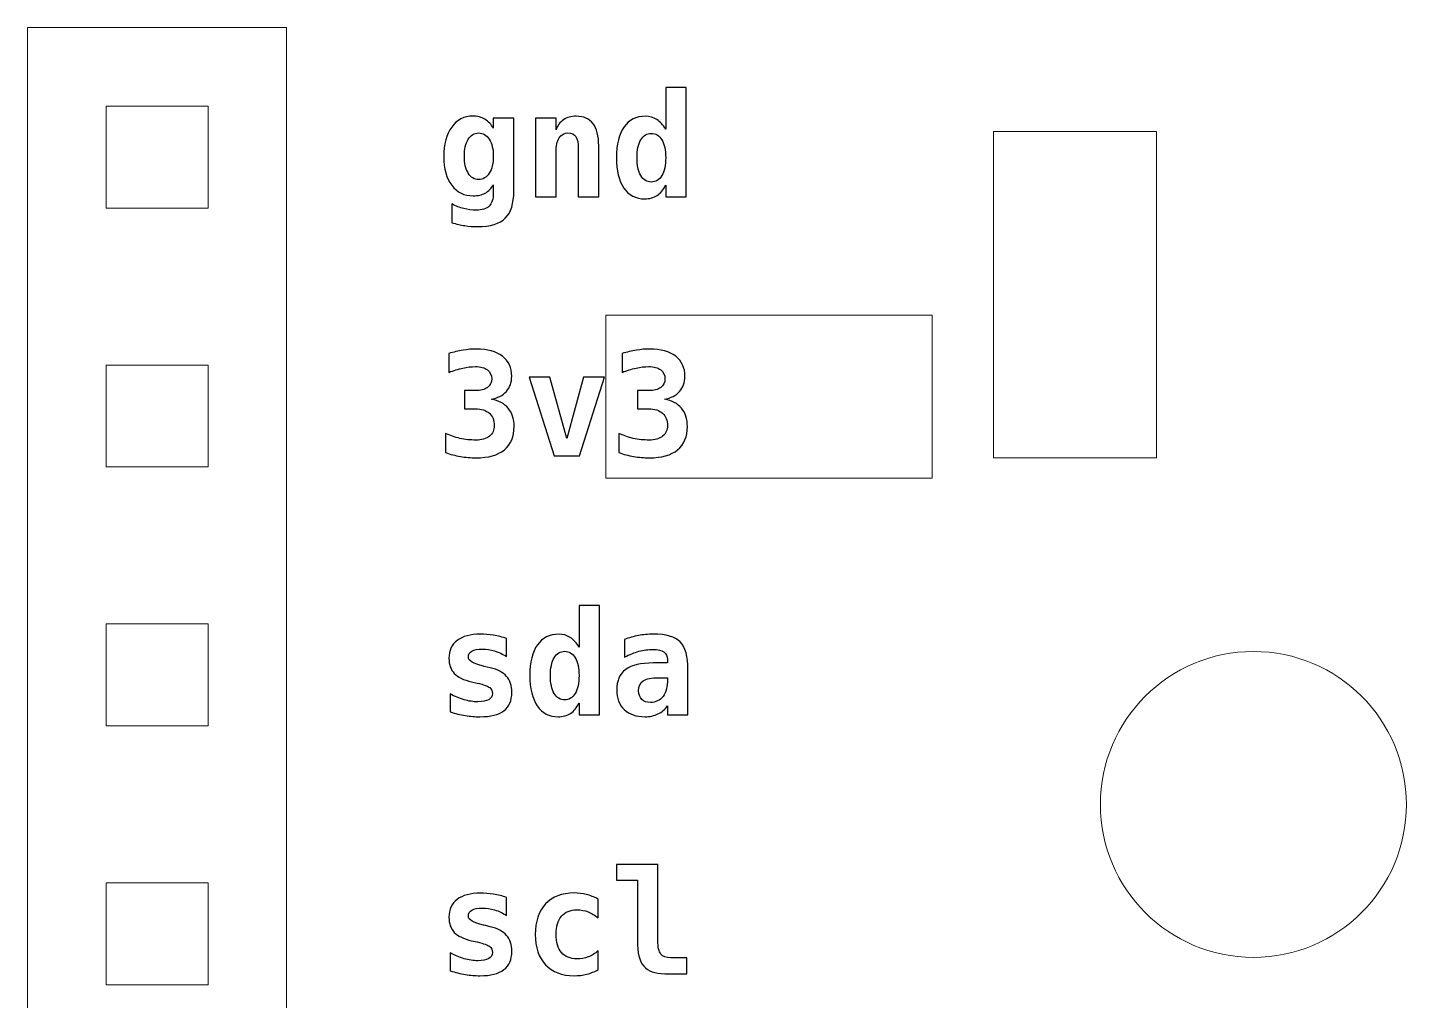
# Model space of a CAD drawing. Header units: centimetres. Extents: x -51.5 to -7.9, y -27.2 to 7.2.
# Drawn here: x -8.564 to -7.887, y -10.096 to -9.619 of the extents above; entities that cross this region are included whole.
import ezdxf

# ---------------------------------------------------------------- set-up
doc = ezdxf.new("R2010")
doc.units = ezdxf.units.CM
doc.header["$MEASUREMENT"] = 0
doc.layers.add('Layer 1', color=7, linetype='Continuous')

msp = doc.modelspace()

# ---------------------------------------------------------------- linework, layer by layer
at = {"layer": 'Layer 1', "lineweight": 18}
msp.add_lwpolyline([(-8.28, -9.84), (-8.12, -9.84), (-8.12, -9.76), (-8.28, -9.76), (-8.28, -9.84)], close=True, dxfattribs=at)
msp.add_ellipse((-7.96249, -10.00001), major_axis=(0, 0.07501), ratio=1, dxfattribs=at)
for points in [[(-8.56354, -10.381), (-8.56354, -10.381), (-8.56354, -9.619), (-8.56354, -9.619), (-8.56354, -9.619), (-8.56354, -9.619), (-8.43654, -9.619), (-8.43654, -9.619), (-8.43654, -9.619), (-8.43654, -9.619), (-8.43654, -10.381), (-8.43654, -10.381), (-8.43654, -10.381), (-8.43654, -10.381), (-8.56354, -10.381), (-8.56354, -10.381)], [(-8.52503, -9.7075), (-8.52503, -9.7075), (-8.52503, -9.6575), (-8.52503, -9.6575), (-8.52503, -9.6575), (-8.52503, -9.6575), (-8.47503, -9.6575), (-8.47503, -9.6575), (-8.47503, -9.6575), (-8.47503, -9.6575), (-8.47503, -9.7075), (-8.47503, -9.7075), (-8.47503, -9.7075), (-8.47503, -9.7075), (-8.52503, -9.7075), (-8.52503, -9.7075)], [(-8.09, -9.83), (-8.09, -9.83), (-8.09, -9.67), (-8.09, -9.67), (-8.09, -9.67), (-8.09, -9.67), (-8.01, -9.67), (-8.01, -9.67), (-8.01, -9.67), (-8.01, -9.67), (-8.01, -9.83), (-8.01, -9.83), (-8.01, -9.83), (-8.01, -9.83), (-8.09, -9.83), (-8.09, -9.83)], [(-8.52503, -9.8345), (-8.52503, -9.8345), (-8.52503, -9.7845), (-8.52503, -9.7845), (-8.52503, -9.7845), (-8.52503, -9.7845), (-8.47503, -9.7845), (-8.47503, -9.7845), (-8.47503, -9.7845), (-8.47503, -9.7845), (-8.47503, -9.8345), (-8.47503, -9.8345), (-8.47503, -9.8345), (-8.47503, -9.8345), (-8.52503, -9.8345), (-8.52503, -9.8345)], [(-8.52503, -9.9615), (-8.52503, -9.9615), (-8.52503, -9.9115), (-8.52503, -9.9115), (-8.52503, -9.9115), (-8.52503, -9.9115), (-8.47503, -9.9115), (-8.47503, -9.9115), (-8.47503, -9.9115), (-8.47503, -9.9115), (-8.47503, -9.9615), (-8.47503, -9.9615), (-8.47503, -9.9615), (-8.47503, -9.9615), (-8.52503, -9.9615), (-8.52503, -9.9615)], [(-8.52503, -10.0885), (-8.52503, -10.0885), (-8.52503, -10.0385), (-8.52503, -10.0385), (-8.52503, -10.0385), (-8.52503, -10.0385), (-8.47503, -10.0385), (-8.47503, -10.0385), (-8.47503, -10.0385), (-8.47503, -10.0385), (-8.47503, -10.0885), (-8.47503, -10.0885), (-8.47503, -10.0885), (-8.47503, -10.0885), (-8.52503, -10.0885), (-8.52503, -10.0885)]]:
    msp.add_open_spline(points, degree=3, knots=[0, 0, 0, 0, 0.2, 0.2, 0.2, 0.2, 0.4, 0.4, 0.4, 0.4, 0.6, 0.6, 0.6, 0.6, 1, 1, 1, 1], dxfattribs=at)
at = {"layer": 'Layer 1'}
for points, knots in [([(-8.25067, -9.66889), (-8.25067, -9.66889), (-8.25067, -9.64838), (-8.25067, -9.64838), (-8.25067, -9.64838), (-8.25067, -9.64838), (-8.24058, -9.64838), (-8.24058, -9.64838), (-8.24058, -9.64838), (-8.24058, -9.64838), (-8.24058, -9.70201), (-8.24058, -9.70201), (-8.24058, -9.70201), (-8.24058, -9.70201), (-8.25067, -9.70201), (-8.25067, -9.70201), (-8.25067, -9.70201), (-8.25067, -9.70201), (-8.25067, -9.69629), (-8.25067, -9.69629), (-8.25067, -9.69629), (-8.25176, -9.69852), (-8.25314, -9.70019), (-8.25486, -9.70132), (-8.25486, -9.70132), (-8.25657, -9.70243), (-8.25858, -9.703), (-8.26089, -9.703), (-8.26089, -9.703), (-8.2653, -9.703), (-8.26873, -9.70123), (-8.27116, -9.69769), (-8.27116, -9.69769), (-8.27359, -9.69415), (-8.27481, -9.68918), (-8.27481, -9.68275), (-8.27481, -9.68275), (-8.27481, -9.67622), (-8.27357, -9.67122), (-8.2711, -9.66773), (-8.2711, -9.66773), (-8.26864, -9.66424), (-8.26512, -9.6625), (-8.26055, -9.6625), (-8.26055, -9.6625), (-8.25848, -9.6625), (-8.25664, -9.66303), (-8.25499, -9.6641), (-8.25499, -9.6641), (-8.25336, -9.66517), (-8.25191, -9.66677), (-8.25067, -9.66889)], [0, 0, 0, 0, 0.071429, 0.071429, 0.071429, 0.071429, 0.142857, 0.142857, 0.142857, 0.142857, 0.214286, 0.214286, 0.214286, 0.214286, 0.285714, 0.285714, 0.285714, 0.285714, 0.357143, 0.357143, 0.357143, 0.357143, 0.428571, 0.428571, 0.428571, 0.428571, 0.5, 0.5, 0.5, 0.5, 0.571429, 0.571429, 0.571429, 0.571429, 0.642857, 0.642857, 0.642857, 0.642857, 0.714286, 0.714286, 0.714286, 0.714286, 0.785714, 0.785714, 0.785714, 0.785714, 0.857143, 0.857143, 0.857143, 0.857143, 1, 1, 1, 1]), ([(-8.32512, -9.69911), (-8.32512, -9.70529), (-8.32652, -9.70975), (-8.32931, -9.7125), (-8.32931, -9.7125), (-8.33209, -9.71524), (-8.33662, -9.71662), (-8.34289, -9.71662), (-8.34289, -9.71662), (-8.34501, -9.71662), (-8.34709, -9.71646), (-8.34916, -9.71615), (-8.34916, -9.71615), (-8.35123, -9.71584), (-8.35332, -9.71536), (-8.35546, -9.71471), (-8.35546, -9.71471), (-8.35546, -9.71471), (-8.35546, -9.70547), (-8.35546, -9.70547), (-8.35546, -9.70547), (-8.35356, -9.70653), (-8.35162, -9.7073), (-8.34964, -9.70781), (-8.34964, -9.70781), (-8.34766, -9.70831), (-8.34563, -9.70857), (-8.34355, -9.70857), (-8.34355, -9.70857), (-8.3407, -9.70857), (-8.3386, -9.7079), (-8.33724, -9.70655), (-8.33724, -9.70655), (-8.33589, -9.70521), (-8.33521, -9.7031), (-8.33521, -9.70025), (-8.33521, -9.70025), (-8.33521, -9.70025), (-8.33521, -9.69608), (-8.33521, -9.69608), (-8.33521, -9.69608), (-8.3362, -9.69792), (-8.3375, -9.69928), (-8.33914, -9.70018), (-8.33914, -9.70018), (-8.34076, -9.70107), (-8.34275, -9.70152), (-8.34509, -9.70152), (-8.34509, -9.70152), (-8.3495, -9.70152), (-8.353, -9.6998), (-8.35559, -9.69635), (-8.35559, -9.69635), (-8.35819, -9.69291), (-8.35948, -9.68823), (-8.35948, -9.68234), (-8.35948, -9.68234), (-8.35948, -9.67622), (-8.35819, -9.67138), (-8.35559, -9.6678), (-8.35559, -9.6678), (-8.353, -9.66421), (-8.34952, -9.66243), (-8.34516, -9.66243), (-8.34516, -9.66243), (-8.34296, -9.66243), (-8.341, -9.66294), (-8.33927, -9.66398), (-8.33927, -9.66398), (-8.33755, -9.665), (-8.3362, -9.66646), (-8.33521, -9.66834), (-8.33521, -9.66834), (-8.33521, -9.66834), (-8.33521, -9.66341), (-8.33521, -9.66341), (-8.33521, -9.66341), (-8.33521, -9.66341), (-8.32512, -9.66341), (-8.32512, -9.66341), (-8.32512, -9.66341), (-8.32512, -9.66341), (-8.32512, -9.69911), (-8.32512, -9.69911)], [0, 0, 0, 0, 0.045455, 0.045455, 0.045455, 0.045455, 0.090909, 0.090909, 0.090909, 0.090909, 0.136364, 0.136364, 0.136364, 0.136364, 0.181818, 0.181818, 0.181818, 0.181818, 0.227273, 0.227273, 0.227273, 0.227273, 0.272727, 0.272727, 0.272727, 0.272727, 0.318182, 0.318182, 0.318182, 0.318182, 0.363636, 0.363636, 0.363636, 0.363636, 0.409091, 0.409091, 0.409091, 0.409091, 0.454545, 0.454545, 0.454545, 0.454545, 0.5, 0.5, 0.5, 0.5, 0.545455, 0.545455, 0.545455, 0.545455, 0.590909, 0.590909, 0.590909, 0.590909, 0.636364, 0.636364, 0.636364, 0.636364, 0.681818, 0.681818, 0.681818, 0.681818, 0.727273, 0.727273, 0.727273, 0.727273, 0.772727, 0.772727, 0.772727, 0.772727, 0.818182, 0.818182, 0.818182, 0.818182, 0.863636, 0.863636, 0.863636, 0.863636, 0.909091, 0.909091, 0.909091, 0.909091, 1, 1, 1, 1]), ([(-8.28349, -9.67695), (-8.28349, -9.67695), (-8.28349, -9.70201), (-8.28349, -9.70201), (-8.28349, -9.70201), (-8.28349, -9.70201), (-8.29351, -9.70201), (-8.29351, -9.70201), (-8.29351, -9.70201), (-8.29351, -9.70201), (-8.29351, -9.6785), (-8.29351, -9.6785), (-8.29351, -9.6785), (-8.29351, -9.6757), (-8.29391, -9.67369), (-8.29469, -9.67249), (-8.29469, -9.67249), (-8.29549, -9.67128), (-8.29679, -9.67068), (-8.29858, -9.67068), (-8.29858, -9.67068), (-8.3004, -9.67068), (-8.30182, -9.67149), (-8.30287, -9.67313), (-8.30287, -9.67313), (-8.30391, -9.67476), (-8.30444, -9.67702), (-8.30444, -9.67991), (-8.30444, -9.67991), (-8.30444, -9.67991), (-8.30444, -9.70201), (-8.30444, -9.70201), (-8.30444, -9.70201), (-8.30444, -9.70201), (-8.31446, -9.70201), (-8.31446, -9.70201), (-8.31446, -9.70201), (-8.31446, -9.70201), (-8.31446, -9.66341), (-8.31446, -9.66341), (-8.31446, -9.66341), (-8.31446, -9.66341), (-8.30444, -9.66341), (-8.30444, -9.66341), (-8.30444, -9.66341), (-8.30444, -9.66341), (-8.30444, -9.6692), (-8.30444, -9.6692), (-8.30444, -9.6692), (-8.30373, -9.66707), (-8.30251, -9.66542), (-8.30079, -9.66425), (-8.30079, -9.66425), (-8.29907, -9.66308), (-8.29699, -9.6625), (-8.29455, -9.6625), (-8.29455, -9.6625), (-8.2909, -9.6625), (-8.28814, -9.66371), (-8.28627, -9.66613), (-8.28627, -9.66613), (-8.28442, -9.66855), (-8.28349, -9.67216), (-8.28349, -9.67695)], [0, 0, 0, 0, 0.058824, 0.058824, 0.058824, 0.058824, 0.117647, 0.117647, 0.117647, 0.117647, 0.176471, 0.176471, 0.176471, 0.176471, 0.235294, 0.235294, 0.235294, 0.235294, 0.294118, 0.294118, 0.294118, 0.294118, 0.352941, 0.352941, 0.352941, 0.352941, 0.411765, 0.411765, 0.411765, 0.411765, 0.470588, 0.470588, 0.470588, 0.470588, 0.529412, 0.529412, 0.529412, 0.529412, 0.588235, 0.588235, 0.588235, 0.588235, 0.647059, 0.647059, 0.647059, 0.647059, 0.705882, 0.705882, 0.705882, 0.705882, 0.764706, 0.764706, 0.764706, 0.764706, 0.823529, 0.823529, 0.823529, 0.823529, 0.882353, 0.882353, 0.882353, 0.882353, 1, 1, 1, 1]), ([(-8.33521, -9.68209), (-8.33521, -9.67864), (-8.33587, -9.67588), (-8.33717, -9.6738), (-8.33717, -9.6738), (-8.33848, -9.67172), (-8.3402, -9.67068), (-8.34234, -9.67068), (-8.34234, -9.67068), (-8.34444, -9.67068), (-8.34615, -9.67172), (-8.34745, -9.67379), (-8.34745, -9.67379), (-8.34875, -9.67586), (-8.34939, -9.67862), (-8.34939, -9.68209), (-8.34939, -9.68209), (-8.34939, -9.68559), (-8.34875, -9.68837), (-8.34745, -9.69044), (-8.34745, -9.69044), (-8.34615, -9.69251), (-8.34444, -9.69354), (-8.34234, -9.69354), (-8.34234, -9.69354), (-8.3402, -9.69354), (-8.33848, -9.69251), (-8.33717, -9.69043), (-8.33717, -9.69043), (-8.33587, -9.68834), (-8.33521, -9.68557), (-8.33521, -9.68209)], [0, 0, 0, 0, 0.111111, 0.111111, 0.111111, 0.111111, 0.222222, 0.222222, 0.222222, 0.222222, 0.333333, 0.333333, 0.333333, 0.333333, 0.444444, 0.444444, 0.444444, 0.444444, 0.555556, 0.555556, 0.555556, 0.555556, 0.666667, 0.666667, 0.666667, 0.666667, 0.777778, 0.777778, 0.777778, 0.777778, 1, 1, 1, 1]), ([(-8.26472, -9.68282), (-8.26472, -9.68653), (-8.26409, -9.68946), (-8.26286, -9.69157), (-8.26286, -9.69157), (-8.26162, -9.69368), (-8.25991, -9.69474), (-8.25773, -9.69474), (-8.25773, -9.69474), (-8.25555, -9.69474), (-8.25383, -9.69368), (-8.25257, -9.69157), (-8.25257, -9.69157), (-8.25131, -9.68946), (-8.25067, -9.68653), (-8.25067, -9.68282), (-8.25067, -9.68282), (-8.25067, -9.67909), (-8.25131, -9.67617), (-8.25257, -9.67407), (-8.25257, -9.67407), (-8.25383, -9.67195), (-8.25555, -9.67089), (-8.25773, -9.67089), (-8.25773, -9.67089), (-8.25991, -9.67089), (-8.26162, -9.67195), (-8.26286, -9.67407), (-8.26286, -9.67407), (-8.26409, -9.67617), (-8.26472, -9.67909), (-8.26472, -9.68282)], [0, 0, 0, 0, 0.111111, 0.111111, 0.111111, 0.111111, 0.222222, 0.222222, 0.222222, 0.222222, 0.333333, 0.333333, 0.333333, 0.333333, 0.444444, 0.444444, 0.444444, 0.444444, 0.555556, 0.555556, 0.555556, 0.555556, 0.666667, 0.666667, 0.666667, 0.666667, 0.777778, 0.777778, 0.777778, 0.777778, 1, 1, 1, 1]), ([(-8.34395, -9.80601), (-8.34395, -9.80601), (-8.34939, -9.80601), (-8.34939, -9.80601), (-8.34939, -9.80601), (-8.34939, -9.80601), (-8.34939, -9.79705), (-8.34939, -9.79705), (-8.34939, -9.79705), (-8.34939, -9.79705), (-8.34395, -9.79705), (-8.34395, -9.79705), (-8.34395, -9.79705), (-8.34142, -9.79705), (-8.33946, -9.79655), (-8.33807, -9.79555), (-8.33807, -9.79555), (-8.33668, -9.79455), (-8.33599, -9.79314), (-8.33599, -9.79133), (-8.33599, -9.79133), (-8.33599, -9.78941), (-8.33668, -9.78793), (-8.33807, -9.78686), (-8.33807, -9.78686), (-8.33946, -9.78579), (-8.34142, -9.78526), (-8.34395, -9.78526), (-8.34395, -9.78526), (-8.34588, -9.78526), (-8.34795, -9.7855), (-8.35016, -9.78598), (-8.35016, -9.78598), (-8.35236, -9.78646), (-8.35465, -9.78717), (-8.35701, -9.78809), (-8.35701, -9.78809), (-8.35701, -9.78809), (-8.35701, -9.77884), (-8.35701, -9.77884), (-8.35701, -9.77884), (-8.35465, -9.77814), (-8.35232, -9.7776), (-8.35002, -9.77722), (-8.35002, -9.77722), (-8.34772, -9.77684), (-8.34552, -9.77665), (-8.34341, -9.77665), (-8.34341, -9.77665), (-8.33799, -9.77665), (-8.33376, -9.77784), (-8.33073, -9.78021), (-8.33073, -9.78021), (-8.3277, -9.78257), (-8.32618, -9.78583), (-8.32618, -9.78999), (-8.32618, -9.78999), (-8.32618, -9.79304), (-8.32705, -9.79554), (-8.32879, -9.79748), (-8.32879, -9.79748), (-8.33054, -9.79942), (-8.33302, -9.80069), (-8.33626, -9.80128), (-8.33626, -9.80128), (-8.33259, -9.80193), (-8.3298, -9.80338), (-8.32787, -9.80568), (-8.32787, -9.80568), (-8.32594, -9.80796), (-8.32498, -9.81096), (-8.32498, -9.81467), (-8.32498, -9.81467), (-8.32498, -9.81966), (-8.32658, -9.82346), (-8.32977, -9.82607), (-8.32977, -9.82607), (-8.33296, -9.82869), (-8.3376, -9.83), (-8.34369, -9.83), (-8.34369, -9.83), (-8.34628, -9.83), (-8.34883, -9.82979), (-8.35135, -9.82935), (-8.35135, -9.82935), (-8.35386, -9.82892), (-8.35627, -9.82828), (-8.35857, -9.82746), (-8.35857, -9.82746), (-8.35857, -9.82746), (-8.35857, -9.818), (-8.35857, -9.818), (-8.35857, -9.818), (-8.3564, -9.81908), (-8.35407, -9.81991), (-8.35157, -9.82047), (-8.35157, -9.82047), (-8.34906, -9.82104), (-8.34643, -9.82132), (-8.34368, -9.82132), (-8.34368, -9.82132), (-8.34091, -9.82132), (-8.33874, -9.82068), (-8.33713, -9.81941), (-8.33713, -9.81941), (-8.33552, -9.81813), (-8.33472, -9.81643), (-8.33472, -9.81426), (-8.33472, -9.81426), (-8.33472, -9.81163), (-8.33552, -9.80959), (-8.33713, -9.80816), (-8.33713, -9.80816), (-8.33874, -9.80672), (-8.34101, -9.80601), (-8.34395, -9.80601)], [0, 0, 0, 0, 0.033333, 0.033333, 0.033333, 0.033333, 0.066667, 0.066667, 0.066667, 0.066667, 0.1, 0.1, 0.1, 0.1, 0.133333, 0.133333, 0.133333, 0.133333, 0.166667, 0.166667, 0.166667, 0.166667, 0.2, 0.2, 0.2, 0.2, 0.233333, 0.233333, 0.233333, 0.233333, 0.266667, 0.266667, 0.266667, 0.266667, 0.3, 0.3, 0.3, 0.3, 0.333333, 0.333333, 0.333333, 0.333333, 0.366667, 0.366667, 0.366667, 0.366667, 0.4, 0.4, 0.4, 0.4, 0.433333, 0.433333, 0.433333, 0.433333, 0.466667, 0.466667, 0.466667, 0.466667, 0.5, 0.5, 0.5, 0.5, 0.533333, 0.533333, 0.533333, 0.533333, 0.566667, 0.566667, 0.566667, 0.566667, 0.6, 0.6, 0.6, 0.6, 0.633333, 0.633333, 0.633333, 0.633333, 0.666667, 0.666667, 0.666667, 0.666667, 0.7, 0.7, 0.7, 0.7, 0.733333, 0.733333, 0.733333, 0.733333, 0.766667, 0.766667, 0.766667, 0.766667, 0.8, 0.8, 0.8, 0.8, 0.833333, 0.833333, 0.833333, 0.833333, 0.866667, 0.866667, 0.866667, 0.866667, 0.9, 0.9, 0.9, 0.9, 0.933333, 0.933333, 0.933333, 0.933333, 1, 1, 1, 1]), ([(-8.25899, -9.80601), (-8.25899, -9.80601), (-8.26443, -9.80601), (-8.26443, -9.80601), (-8.26443, -9.80601), (-8.26443, -9.80601), (-8.26443, -9.79705), (-8.26443, -9.79705), (-8.26443, -9.79705), (-8.26443, -9.79705), (-8.25899, -9.79705), (-8.25899, -9.79705), (-8.25899, -9.79705), (-8.25646, -9.79705), (-8.2545, -9.79655), (-8.25311, -9.79555), (-8.25311, -9.79555), (-8.25172, -9.79455), (-8.25103, -9.79314), (-8.25103, -9.79133), (-8.25103, -9.79133), (-8.25103, -9.78941), (-8.25172, -9.78793), (-8.25311, -9.78686), (-8.25311, -9.78686), (-8.2545, -9.78579), (-8.25646, -9.78526), (-8.25899, -9.78526), (-8.25899, -9.78526), (-8.26092, -9.78526), (-8.26299, -9.7855), (-8.2652, -9.78598), (-8.2652, -9.78598), (-8.2674, -9.78646), (-8.26969, -9.78717), (-8.27205, -9.78809), (-8.27205, -9.78809), (-8.27205, -9.78809), (-8.27205, -9.77884), (-8.27205, -9.77884), (-8.27205, -9.77884), (-8.26969, -9.77814), (-8.26736, -9.7776), (-8.26506, -9.77722), (-8.26506, -9.77722), (-8.26276, -9.77684), (-8.26056, -9.77665), (-8.25845, -9.77665), (-8.25845, -9.77665), (-8.25303, -9.77665), (-8.2488, -9.77784), (-8.24577, -9.78021), (-8.24577, -9.78021), (-8.24274, -9.78257), (-8.24122, -9.78583), (-8.24122, -9.78999), (-8.24122, -9.78999), (-8.24122, -9.79304), (-8.24209, -9.79554), (-8.24383, -9.79748), (-8.24383, -9.79748), (-8.24558, -9.79942), (-8.24806, -9.80069), (-8.2513, -9.80128), (-8.2513, -9.80128), (-8.24763, -9.80193), (-8.24484, -9.80338), (-8.24291, -9.80568), (-8.24291, -9.80568), (-8.24098, -9.80796), (-8.24002, -9.81096), (-8.24002, -9.81467), (-8.24002, -9.81467), (-8.24002, -9.81966), (-8.24162, -9.82346), (-8.24481, -9.82607), (-8.24481, -9.82607), (-8.248, -9.82869), (-8.25264, -9.83), (-8.25873, -9.83), (-8.25873, -9.83), (-8.26132, -9.83), (-8.26387, -9.82979), (-8.26639, -9.82935), (-8.26639, -9.82935), (-8.2689, -9.82892), (-8.27131, -9.82828), (-8.27361, -9.82746), (-8.27361, -9.82746), (-8.27361, -9.82746), (-8.27361, -9.818), (-8.27361, -9.818), (-8.27361, -9.818), (-8.27144, -9.81908), (-8.26911, -9.81991), (-8.26661, -9.82047), (-8.26661, -9.82047), (-8.2641, -9.82104), (-8.26147, -9.82132), (-8.25872, -9.82132), (-8.25872, -9.82132), (-8.25595, -9.82132), (-8.25378, -9.82068), (-8.25217, -9.81941), (-8.25217, -9.81941), (-8.25056, -9.81813), (-8.24976, -9.81643), (-8.24976, -9.81426), (-8.24976, -9.81426), (-8.24976, -9.81163), (-8.25056, -9.80959), (-8.25217, -9.80816), (-8.25217, -9.80816), (-8.25378, -9.80672), (-8.25605, -9.80601), (-8.25899, -9.80601)], [0, 0, 0, 0, 0.033333, 0.033333, 0.033333, 0.033333, 0.066667, 0.066667, 0.066667, 0.066667, 0.1, 0.1, 0.1, 0.1, 0.133333, 0.133333, 0.133333, 0.133333, 0.166667, 0.166667, 0.166667, 0.166667, 0.2, 0.2, 0.2, 0.2, 0.233333, 0.233333, 0.233333, 0.233333, 0.266667, 0.266667, 0.266667, 0.266667, 0.3, 0.3, 0.3, 0.3, 0.333333, 0.333333, 0.333333, 0.333333, 0.366667, 0.366667, 0.366667, 0.366667, 0.4, 0.4, 0.4, 0.4, 0.433333, 0.433333, 0.433333, 0.433333, 0.466667, 0.466667, 0.466667, 0.466667, 0.5, 0.5, 0.5, 0.5, 0.533333, 0.533333, 0.533333, 0.533333, 0.566667, 0.566667, 0.566667, 0.566667, 0.6, 0.6, 0.6, 0.6, 0.633333, 0.633333, 0.633333, 0.633333, 0.666667, 0.666667, 0.666667, 0.666667, 0.7, 0.7, 0.7, 0.7, 0.733333, 0.733333, 0.733333, 0.733333, 0.766667, 0.766667, 0.766667, 0.766667, 0.8, 0.8, 0.8, 0.8, 0.833333, 0.833333, 0.833333, 0.833333, 0.866667, 0.866667, 0.866667, 0.866667, 0.9, 0.9, 0.9, 0.9, 0.933333, 0.933333, 0.933333, 0.933333, 1, 1, 1, 1]), ([(-8.28066, -9.79041), (-8.28066, -9.79041), (-8.29293, -9.82901), (-8.29293, -9.82901), (-8.29293, -9.82901), (-8.29293, -9.82901), (-8.30537, -9.82901), (-8.30537, -9.82901), (-8.30537, -9.82901), (-8.30537, -9.82901), (-8.31764, -9.79041), (-8.31764, -9.79041), (-8.31764, -9.79041), (-8.31764, -9.79041), (-8.30741, -9.79041), (-8.30741, -9.79041), (-8.30741, -9.79041), (-8.30741, -9.79041), (-8.29916, -9.82053), (-8.29916, -9.82053), (-8.29916, -9.82053), (-8.29916, -9.82053), (-8.2909, -9.79041), (-8.2909, -9.79041), (-8.2909, -9.79041), (-8.2909, -9.79041), (-8.28066, -9.79041), (-8.28066, -9.79041)], [0, 0, 0, 0, 0.125, 0.125, 0.125, 0.125, 0.25, 0.25, 0.25, 0.25, 0.375, 0.375, 0.375, 0.375, 0.5, 0.5, 0.5, 0.5, 0.625, 0.625, 0.625, 0.625, 0.75, 0.75, 0.75, 0.75, 1, 1, 1, 1]), ([(-8.29315, -9.92289), (-8.29315, -9.92289), (-8.29315, -9.90238), (-8.29315, -9.90238), (-8.29315, -9.90238), (-8.29315, -9.90238), (-8.28306, -9.90238), (-8.28306, -9.90238), (-8.28306, -9.90238), (-8.28306, -9.90238), (-8.28306, -9.95601), (-8.28306, -9.95601), (-8.28306, -9.95601), (-8.28306, -9.95601), (-8.29315, -9.95601), (-8.29315, -9.95601), (-8.29315, -9.95601), (-8.29315, -9.95601), (-8.29315, -9.95029), (-8.29315, -9.95029), (-8.29315, -9.95029), (-8.29424, -9.95252), (-8.29562, -9.95419), (-8.29734, -9.95532), (-8.29734, -9.95532), (-8.29905, -9.95643), (-8.30106, -9.957), (-8.30337, -9.957), (-8.30337, -9.957), (-8.30778, -9.957), (-8.31121, -9.95523), (-8.31364, -9.95169), (-8.31364, -9.95169), (-8.31607, -9.94815), (-8.31729, -9.94318), (-8.31729, -9.93675), (-8.31729, -9.93675), (-8.31729, -9.93022), (-8.31605, -9.92522), (-8.31358, -9.92173), (-8.31358, -9.92173), (-8.31112, -9.91824), (-8.3076, -9.9165), (-8.30303, -9.9165), (-8.30303, -9.9165), (-8.30096, -9.9165), (-8.29912, -9.91703), (-8.29747, -9.9181), (-8.29747, -9.9181), (-8.29584, -9.91917), (-8.29439, -9.92077), (-8.29315, -9.92289)], [0, 0, 0, 0, 0.071429, 0.071429, 0.071429, 0.071429, 0.142857, 0.142857, 0.142857, 0.142857, 0.214286, 0.214286, 0.214286, 0.214286, 0.285714, 0.285714, 0.285714, 0.285714, 0.357143, 0.357143, 0.357143, 0.357143, 0.428571, 0.428571, 0.428571, 0.428571, 0.5, 0.5, 0.5, 0.5, 0.571429, 0.571429, 0.571429, 0.571429, 0.642857, 0.642857, 0.642857, 0.642857, 0.714286, 0.714286, 0.714286, 0.714286, 0.785714, 0.785714, 0.785714, 0.785714, 0.857143, 0.857143, 0.857143, 0.857143, 1, 1, 1, 1]), ([(-8.32872, -9.91861), (-8.32872, -9.91861), (-8.32872, -9.92743), (-8.32872, -9.92743), (-8.32872, -9.92743), (-8.33058, -9.92625), (-8.33252, -9.92535), (-8.33453, -9.92474), (-8.33453, -9.92474), (-8.33654, -9.92414), (-8.33856, -9.92383), (-8.34058, -9.92383), (-8.34058, -9.92383), (-8.34284, -9.92383), (-8.34455, -9.92416), (-8.34569, -9.92481), (-8.34569, -9.92481), (-8.34684, -9.92547), (-8.34742, -9.92643), (-8.34742, -9.92772), (-8.34742, -9.92772), (-8.34742, -9.92955), (-8.34496, -9.93104), (-8.34004, -9.9322), (-8.34004, -9.9322), (-8.34004, -9.9322), (-8.33967, -9.93229), (-8.33967, -9.93229), (-8.33967, -9.93229), (-8.33967, -9.93229), (-8.33677, -9.93298), (-8.33677, -9.93298), (-8.33677, -9.93298), (-8.33309, -9.93385), (-8.33039, -9.93527), (-8.32868, -9.93721), (-8.32868, -9.93721), (-8.32697, -9.93915), (-8.32611, -9.94177), (-8.32611, -9.94507), (-8.32611, -9.94507), (-8.32611, -9.94905), (-8.32741, -9.95204), (-8.33001, -9.95402), (-8.33001, -9.95402), (-8.33262, -9.95601), (-8.33654, -9.957), (-8.34177, -9.957), (-8.34177, -9.957), (-8.34409, -9.957), (-8.34648, -9.9568), (-8.3489, -9.9564), (-8.3489, -9.9564), (-8.35133, -9.956), (-8.3538, -9.9554), (-8.35631, -9.9546), (-8.35631, -9.9546), (-8.35631, -9.9546), (-8.35631, -9.94578), (-8.35631, -9.94578), (-8.35631, -9.94578), (-8.35409, -9.94704), (-8.35182, -9.948), (-8.34951, -9.94866), (-8.34951, -9.94866), (-8.34721, -9.94933), (-8.34498, -9.94966), (-8.34282, -9.94966), (-8.34282, -9.94966), (-8.34046, -9.94966), (-8.33867, -9.94932), (-8.33746, -9.94862), (-8.33746, -9.94862), (-8.33625, -9.94794), (-8.33563, -9.94694), (-8.33563, -9.94564), (-8.33563, -9.94564), (-8.33563, -9.94434), (-8.33607, -9.94336), (-8.33693, -9.94267), (-8.33693, -9.94267), (-8.33779, -9.94198), (-8.33983, -9.94125), (-8.34308, -9.94046), (-8.34308, -9.94046), (-8.34308, -9.94046), (-8.34587, -9.93985), (-8.34587, -9.93985), (-8.34587, -9.93985), (-8.34972, -9.93897), (-8.35253, -9.93761), (-8.3543, -9.93575), (-8.3543, -9.93575), (-8.35606, -9.93389), (-8.35694, -9.9314), (-8.35694, -9.92828), (-8.35694, -9.92828), (-8.35694, -9.92455), (-8.3556, -9.92166), (-8.35291, -9.9196), (-8.35291, -9.9196), (-8.35023, -9.91753), (-8.34644, -9.9165), (-8.34157, -9.9165), (-8.34157, -9.9165), (-8.33939, -9.9165), (-8.33721, -9.91667), (-8.33505, -9.91703), (-8.33505, -9.91703), (-8.33287, -9.91738), (-8.33077, -9.91791), (-8.32872, -9.91861)], [0, 0, 0, 0, 0.034483, 0.034483, 0.034483, 0.034483, 0.068966, 0.068966, 0.068966, 0.068966, 0.103448, 0.103448, 0.103448, 0.103448, 0.137931, 0.137931, 0.137931, 0.137931, 0.172414, 0.172414, 0.172414, 0.172414, 0.206897, 0.206897, 0.206897, 0.206897, 0.241379, 0.241379, 0.241379, 0.241379, 0.275862, 0.275862, 0.275862, 0.275862, 0.310345, 0.310345, 0.310345, 0.310345, 0.344828, 0.344828, 0.344828, 0.344828, 0.37931, 0.37931, 0.37931, 0.37931, 0.413793, 0.413793, 0.413793, 0.413793, 0.448276, 0.448276, 0.448276, 0.448276, 0.482759, 0.482759, 0.482759, 0.482759, 0.517241, 0.517241, 0.517241, 0.517241, 0.551724, 0.551724, 0.551724, 0.551724, 0.586207, 0.586207, 0.586207, 0.586207, 0.62069, 0.62069, 0.62069, 0.62069, 0.655172, 0.655172, 0.655172, 0.655172, 0.689655, 0.689655, 0.689655, 0.689655, 0.724138, 0.724138, 0.724138, 0.724138, 0.758621, 0.758621, 0.758621, 0.758621, 0.793103, 0.793103, 0.793103, 0.793103, 0.827586, 0.827586, 0.827586, 0.827586, 0.862069, 0.862069, 0.862069, 0.862069, 0.896552, 0.896552, 0.896552, 0.896552, 0.931034, 0.931034, 0.931034, 0.931034, 1, 1, 1, 1]), ([(-8.23974, -9.93398), (-8.23974, -9.93398), (-8.23974, -9.95601), (-8.23974, -9.95601), (-8.23974, -9.95601), (-8.23974, -9.95601), (-8.24976, -9.95601), (-8.24976, -9.95601), (-8.24976, -9.95601), (-8.24976, -9.95601), (-8.24976, -9.95171), (-8.24976, -9.95171), (-8.24976, -9.95171), (-8.25097, -9.9534), (-8.25253, -9.9547), (-8.25444, -9.95562), (-8.25444, -9.95562), (-8.25634, -9.95654), (-8.25845, -9.957), (-8.26074, -9.957), (-8.26074, -9.957), (-8.26513, -9.957), (-8.26855, -9.95583), (-8.271, -9.95352), (-8.271, -9.95352), (-8.27344, -9.9512), (-8.27466, -9.94795), (-8.27466, -9.9438), (-8.27466, -9.9438), (-8.27466, -9.9393), (-8.27321, -9.93597), (-8.27029, -9.93383), (-8.27029, -9.93383), (-8.26737, -9.93168), (-8.26287, -9.93061), (-8.25677, -9.93061), (-8.25677, -9.93061), (-8.25677, -9.93061), (-8.24976, -9.93061), (-8.24976, -9.93061), (-8.24976, -9.93061), (-8.24976, -9.93061), (-8.24976, -9.92893), (-8.24976, -9.92893), (-8.24976, -9.92893), (-8.24976, -9.92729), (-8.25034, -9.92607), (-8.25153, -9.92523), (-8.25153, -9.92523), (-8.25272, -9.9244), (-8.25446, -9.92398), (-8.25677, -9.92398), (-8.25677, -9.92398), (-8.25918, -9.92398), (-8.2615, -9.92428), (-8.26377, -9.92488), (-8.26377, -9.92488), (-8.26603, -9.92549), (-8.2684, -9.92646), (-8.27085, -9.92779), (-8.27085, -9.92779), (-8.27085, -9.92779), (-8.27085, -9.91918), (-8.27085, -9.91918), (-8.27085, -9.91918), (-8.26863, -9.91826), (-8.26636, -9.91759), (-8.26407, -9.91715), (-8.26407, -9.91715), (-8.26176, -9.91672), (-8.25933, -9.9165), (-8.25677, -9.9165), (-8.25677, -9.9165), (-8.25049, -9.9165), (-8.24609, -9.91777), (-8.24355, -9.92032), (-8.24355, -9.92032), (-8.24101, -9.92287), (-8.23974, -9.92742), (-8.23974, -9.93398)], [0, 0, 0, 0, 0.047619, 0.047619, 0.047619, 0.047619, 0.095238, 0.095238, 0.095238, 0.095238, 0.142857, 0.142857, 0.142857, 0.142857, 0.190476, 0.190476, 0.190476, 0.190476, 0.238095, 0.238095, 0.238095, 0.238095, 0.285714, 0.285714, 0.285714, 0.285714, 0.333333, 0.333333, 0.333333, 0.333333, 0.380952, 0.380952, 0.380952, 0.380952, 0.428571, 0.428571, 0.428571, 0.428571, 0.47619, 0.47619, 0.47619, 0.47619, 0.52381, 0.52381, 0.52381, 0.52381, 0.571429, 0.571429, 0.571429, 0.571429, 0.619048, 0.619048, 0.619048, 0.619048, 0.666667, 0.666667, 0.666667, 0.666667, 0.714286, 0.714286, 0.714286, 0.714286, 0.761905, 0.761905, 0.761905, 0.761905, 0.809524, 0.809524, 0.809524, 0.809524, 0.857143, 0.857143, 0.857143, 0.857143, 0.904762, 0.904762, 0.904762, 0.904762, 1, 1, 1, 1]), ([(-8.3072, -9.93682), (-8.3072, -9.94053), (-8.30657, -9.94346), (-8.30534, -9.94557), (-8.30534, -9.94557), (-8.3041, -9.94768), (-8.30239, -9.94874), (-8.30021, -9.94874), (-8.30021, -9.94874), (-8.29803, -9.94874), (-8.29631, -9.94768), (-8.29505, -9.94557), (-8.29505, -9.94557), (-8.29379, -9.94346), (-8.29315, -9.94053), (-8.29315, -9.93682), (-8.29315, -9.93682), (-8.29315, -9.93309), (-8.29379, -9.93017), (-8.29505, -9.92807), (-8.29505, -9.92807), (-8.29631, -9.92595), (-8.29803, -9.92489), (-8.30021, -9.92489), (-8.30021, -9.92489), (-8.30239, -9.92489), (-8.3041, -9.92595), (-8.30534, -9.92807), (-8.30534, -9.92807), (-8.30657, -9.93017), (-8.3072, -9.93309), (-8.3072, -9.93682)], [0, 0, 0, 0, 0.111111, 0.111111, 0.111111, 0.111111, 0.222222, 0.222222, 0.222222, 0.222222, 0.333333, 0.333333, 0.333333, 0.333333, 0.444444, 0.444444, 0.444444, 0.444444, 0.555556, 0.555556, 0.555556, 0.555556, 0.666667, 0.666667, 0.666667, 0.666667, 0.777778, 0.777778, 0.777778, 0.777778, 1, 1, 1, 1]), ([(-8.25379, -9.93788), (-8.25757, -9.93788), (-8.2602, -9.93836), (-8.26169, -9.93932), (-8.26169, -9.93932), (-8.26319, -9.94029), (-8.26394, -9.94195), (-8.26394, -9.94429), (-8.26394, -9.94429), (-8.26394, -9.94604), (-8.26342, -9.94743), (-8.26239, -9.94846), (-8.26239, -9.94846), (-8.26135, -9.94949), (-8.25995, -9.95001), (-8.25818, -9.95001), (-8.25818, -9.95001), (-8.25551, -9.95001), (-8.25344, -9.949), (-8.25197, -9.94699), (-8.25197, -9.94699), (-8.2505, -9.94498), (-8.24976, -9.94217), (-8.24976, -9.93857), (-8.24976, -9.93857), (-8.24976, -9.93857), (-8.24976, -9.93788), (-8.24976, -9.93788), (-8.24976, -9.93788), (-8.24976, -9.93788), (-8.25379, -9.93788), (-8.25379, -9.93788)], [0, 0, 0, 0, 0.111111, 0.111111, 0.111111, 0.111111, 0.222222, 0.222222, 0.222222, 0.222222, 0.333333, 0.333333, 0.333333, 0.333333, 0.444444, 0.444444, 0.444444, 0.444444, 0.555556, 0.555556, 0.555556, 0.555556, 0.666667, 0.666667, 0.666667, 0.666667, 0.777778, 0.777778, 0.777778, 0.777778, 1, 1, 1, 1]), ([(-8.26457, -10.06691), (-8.26457, -10.06691), (-8.26457, -10.03715), (-8.26457, -10.03715), (-8.26457, -10.03715), (-8.26457, -10.03715), (-8.27481, -10.03715), (-8.27481, -10.03715), (-8.27481, -10.03715), (-8.27481, -10.03715), (-8.27481, -10.02938), (-8.27481, -10.02938), (-8.27481, -10.02938), (-8.27481, -10.02938), (-8.25448, -10.02938), (-8.25448, -10.02938), (-8.25448, -10.02938), (-8.25448, -10.02938), (-8.25448, -10.06691), (-8.25448, -10.06691), (-8.25448, -10.06691), (-8.25448, -10.06994), (-8.25401, -10.07208), (-8.25307, -10.07336), (-8.25307, -10.07336), (-8.25213, -10.07461), (-8.25053, -10.07525), (-8.24829, -10.07525), (-8.24829, -10.07525), (-8.24829, -10.07525), (-8.24023, -10.07525), (-8.24023, -10.07525), (-8.24023, -10.07525), (-8.24023, -10.07525), (-8.24023, -10.08301), (-8.24023, -10.08301), (-8.24023, -10.08301), (-8.24023, -10.08301), (-8.25111, -10.08301), (-8.25111, -10.08301), (-8.25111, -10.08301), (-8.25591, -10.08301), (-8.25935, -10.08176), (-8.26145, -10.07928), (-8.26145, -10.07928), (-8.26353, -10.0768), (-8.26457, -10.07268), (-8.26457, -10.06691)], [0, 0, 0, 0, 0.076923, 0.076923, 0.076923, 0.076923, 0.153846, 0.153846, 0.153846, 0.153846, 0.230769, 0.230769, 0.230769, 0.230769, 0.307692, 0.307692, 0.307692, 0.307692, 0.384615, 0.384615, 0.384615, 0.384615, 0.461538, 0.461538, 0.461538, 0.461538, 0.538462, 0.538462, 0.538462, 0.538462, 0.615385, 0.615385, 0.615385, 0.615385, 0.692308, 0.692308, 0.692308, 0.692308, 0.769231, 0.769231, 0.769231, 0.769231, 0.846154, 0.846154, 0.846154, 0.846154, 1, 1, 1, 1]), ([(-8.32872, -10.04561), (-8.32872, -10.04561), (-8.32872, -10.05443), (-8.32872, -10.05443), (-8.32872, -10.05443), (-8.33058, -10.05325), (-8.33252, -10.05235), (-8.33453, -10.05174), (-8.33453, -10.05174), (-8.33654, -10.05114), (-8.33856, -10.05083), (-8.34058, -10.05083), (-8.34058, -10.05083), (-8.34284, -10.05083), (-8.34455, -10.05116), (-8.34569, -10.05181), (-8.34569, -10.05181), (-8.34684, -10.05247), (-8.34742, -10.05343), (-8.34742, -10.05472), (-8.34742, -10.05472), (-8.34742, -10.05655), (-8.34496, -10.05804), (-8.34004, -10.0592), (-8.34004, -10.0592), (-8.34004, -10.0592), (-8.33967, -10.05929), (-8.33967, -10.05929), (-8.33967, -10.05929), (-8.33967, -10.05929), (-8.33677, -10.05998), (-8.33677, -10.05998), (-8.33677, -10.05998), (-8.33309, -10.06085), (-8.33039, -10.06227), (-8.32868, -10.06421), (-8.32868, -10.06421), (-8.32697, -10.06615), (-8.32611, -10.06877), (-8.32611, -10.07207), (-8.32611, -10.07207), (-8.32611, -10.07605), (-8.32741, -10.07904), (-8.33001, -10.08102), (-8.33001, -10.08102), (-8.33262, -10.08301), (-8.33654, -10.084), (-8.34177, -10.084), (-8.34177, -10.084), (-8.34409, -10.084), (-8.34648, -10.0838), (-8.3489, -10.0834), (-8.3489, -10.0834), (-8.35133, -10.083), (-8.3538, -10.0824), (-8.35631, -10.0816), (-8.35631, -10.0816), (-8.35631, -10.0816), (-8.35631, -10.07278), (-8.35631, -10.07278), (-8.35631, -10.07278), (-8.35409, -10.07404), (-8.35182, -10.075), (-8.34951, -10.07566), (-8.34951, -10.07566), (-8.34721, -10.07633), (-8.34498, -10.07666), (-8.34282, -10.07666), (-8.34282, -10.07666), (-8.34046, -10.07666), (-8.33867, -10.07632), (-8.33746, -10.07562), (-8.33746, -10.07562), (-8.33625, -10.07494), (-8.33563, -10.07394), (-8.33563, -10.07264), (-8.33563, -10.07264), (-8.33563, -10.07134), (-8.33607, -10.07036), (-8.33693, -10.06967), (-8.33693, -10.06967), (-8.33779, -10.06898), (-8.33983, -10.06825), (-8.34308, -10.06746), (-8.34308, -10.06746), (-8.34308, -10.06746), (-8.34587, -10.06685), (-8.34587, -10.06685), (-8.34587, -10.06685), (-8.34972, -10.06597), (-8.35253, -10.06461), (-8.3543, -10.06275), (-8.3543, -10.06275), (-8.35606, -10.06089), (-8.35694, -10.0584), (-8.35694, -10.05528), (-8.35694, -10.05528), (-8.35694, -10.05155), (-8.3556, -10.04866), (-8.35291, -10.0466), (-8.35291, -10.0466), (-8.35023, -10.04453), (-8.34644, -10.0435), (-8.34157, -10.0435), (-8.34157, -10.0435), (-8.33939, -10.0435), (-8.33721, -10.04367), (-8.33505, -10.04403), (-8.33505, -10.04403), (-8.33287, -10.04438), (-8.33077, -10.04491), (-8.32872, -10.04561)], [0, 0, 0, 0, 0.034483, 0.034483, 0.034483, 0.034483, 0.068966, 0.068966, 0.068966, 0.068966, 0.103448, 0.103448, 0.103448, 0.103448, 0.137931, 0.137931, 0.137931, 0.137931, 0.172414, 0.172414, 0.172414, 0.172414, 0.206897, 0.206897, 0.206897, 0.206897, 0.241379, 0.241379, 0.241379, 0.241379, 0.275862, 0.275862, 0.275862, 0.275862, 0.310345, 0.310345, 0.310345, 0.310345, 0.344828, 0.344828, 0.344828, 0.344828, 0.37931, 0.37931, 0.37931, 0.37931, 0.413793, 0.413793, 0.413793, 0.413793, 0.448276, 0.448276, 0.448276, 0.448276, 0.482759, 0.482759, 0.482759, 0.482759, 0.517241, 0.517241, 0.517241, 0.517241, 0.551724, 0.551724, 0.551724, 0.551724, 0.586207, 0.586207, 0.586207, 0.586207, 0.62069, 0.62069, 0.62069, 0.62069, 0.655172, 0.655172, 0.655172, 0.655172, 0.689655, 0.689655, 0.689655, 0.689655, 0.724138, 0.724138, 0.724138, 0.724138, 0.758621, 0.758621, 0.758621, 0.758621, 0.793103, 0.793103, 0.793103, 0.793103, 0.827586, 0.827586, 0.827586, 0.827586, 0.862069, 0.862069, 0.862069, 0.862069, 0.896552, 0.896552, 0.896552, 0.896552, 0.931034, 0.931034, 0.931034, 0.931034, 1, 1, 1, 1]), ([(-8.28384, -10.08103), (-8.28553, -10.08202), (-8.28737, -10.08276), (-8.28932, -10.08326), (-8.28932, -10.08326), (-8.29127, -10.08375), (-8.29337, -10.084), (-8.29562, -10.084), (-8.29562, -10.084), (-8.30157, -10.084), (-8.30622, -10.08221), (-8.30957, -10.07862), (-8.30957, -10.07862), (-8.31292, -10.07505), (-8.3146, -10.07009), (-8.3146, -10.06375), (-8.3146, -10.06375), (-8.3146, -10.05738), (-8.31291, -10.05241), (-8.30954, -10.04881), (-8.30954, -10.04881), (-8.30616, -10.04523), (-8.3015, -10.04343), (-8.29555, -10.04343), (-8.29555, -10.04343), (-8.29348, -10.04343), (-8.2915, -10.04367), (-8.28958, -10.04415), (-8.28958, -10.04415), (-8.28766, -10.04464), (-8.28575, -10.04538), (-8.28384, -10.04639), (-8.28384, -10.04639), (-8.28384, -10.04639), (-8.28384, -10.05563), (-8.28384, -10.05563), (-8.28384, -10.05563), (-8.28531, -10.05436), (-8.28692, -10.05339), (-8.28869, -10.0527), (-8.28869, -10.0527), (-8.29044, -10.05202), (-8.29226, -10.05168), (-8.29414, -10.05168), (-8.29414, -10.05168), (-8.29742, -10.05168), (-8.29995, -10.05273), (-8.30172, -10.05482), (-8.30172, -10.05482), (-8.30349, -10.05691), (-8.30437, -10.05989), (-8.30437, -10.06375), (-8.30437, -10.06375), (-8.30437, -10.0676), (-8.30349, -10.07057), (-8.30172, -10.07264), (-8.30172, -10.07264), (-8.29995, -10.07471), (-8.29742, -10.07574), (-8.29414, -10.07574), (-8.29414, -10.07574), (-8.29219, -10.07574), (-8.29037, -10.07541), (-8.28866, -10.07477), (-8.28866, -10.07477), (-8.28697, -10.07411), (-8.28536, -10.07312), (-8.28384, -10.07179), (-8.28384, -10.07179), (-8.28384, -10.07179), (-8.28384, -10.08103), (-8.28384, -10.08103)], [0, 0, 0, 0, 0.052632, 0.052632, 0.052632, 0.052632, 0.105263, 0.105263, 0.105263, 0.105263, 0.157895, 0.157895, 0.157895, 0.157895, 0.210526, 0.210526, 0.210526, 0.210526, 0.263158, 0.263158, 0.263158, 0.263158, 0.315789, 0.315789, 0.315789, 0.315789, 0.368421, 0.368421, 0.368421, 0.368421, 0.421053, 0.421053, 0.421053, 0.421053, 0.473684, 0.473684, 0.473684, 0.473684, 0.526316, 0.526316, 0.526316, 0.526316, 0.578947, 0.578947, 0.578947, 0.578947, 0.631579, 0.631579, 0.631579, 0.631579, 0.684211, 0.684211, 0.684211, 0.684211, 0.736842, 0.736842, 0.736842, 0.736842, 0.789474, 0.789474, 0.789474, 0.789474, 0.842105, 0.842105, 0.842105, 0.842105, 0.894737, 0.894737, 0.894737, 0.894737, 1, 1, 1, 1])]:
    msp.add_open_spline(points, degree=3, knots=knots, dxfattribs=at)

doc.saveas('drawing.dxf')
